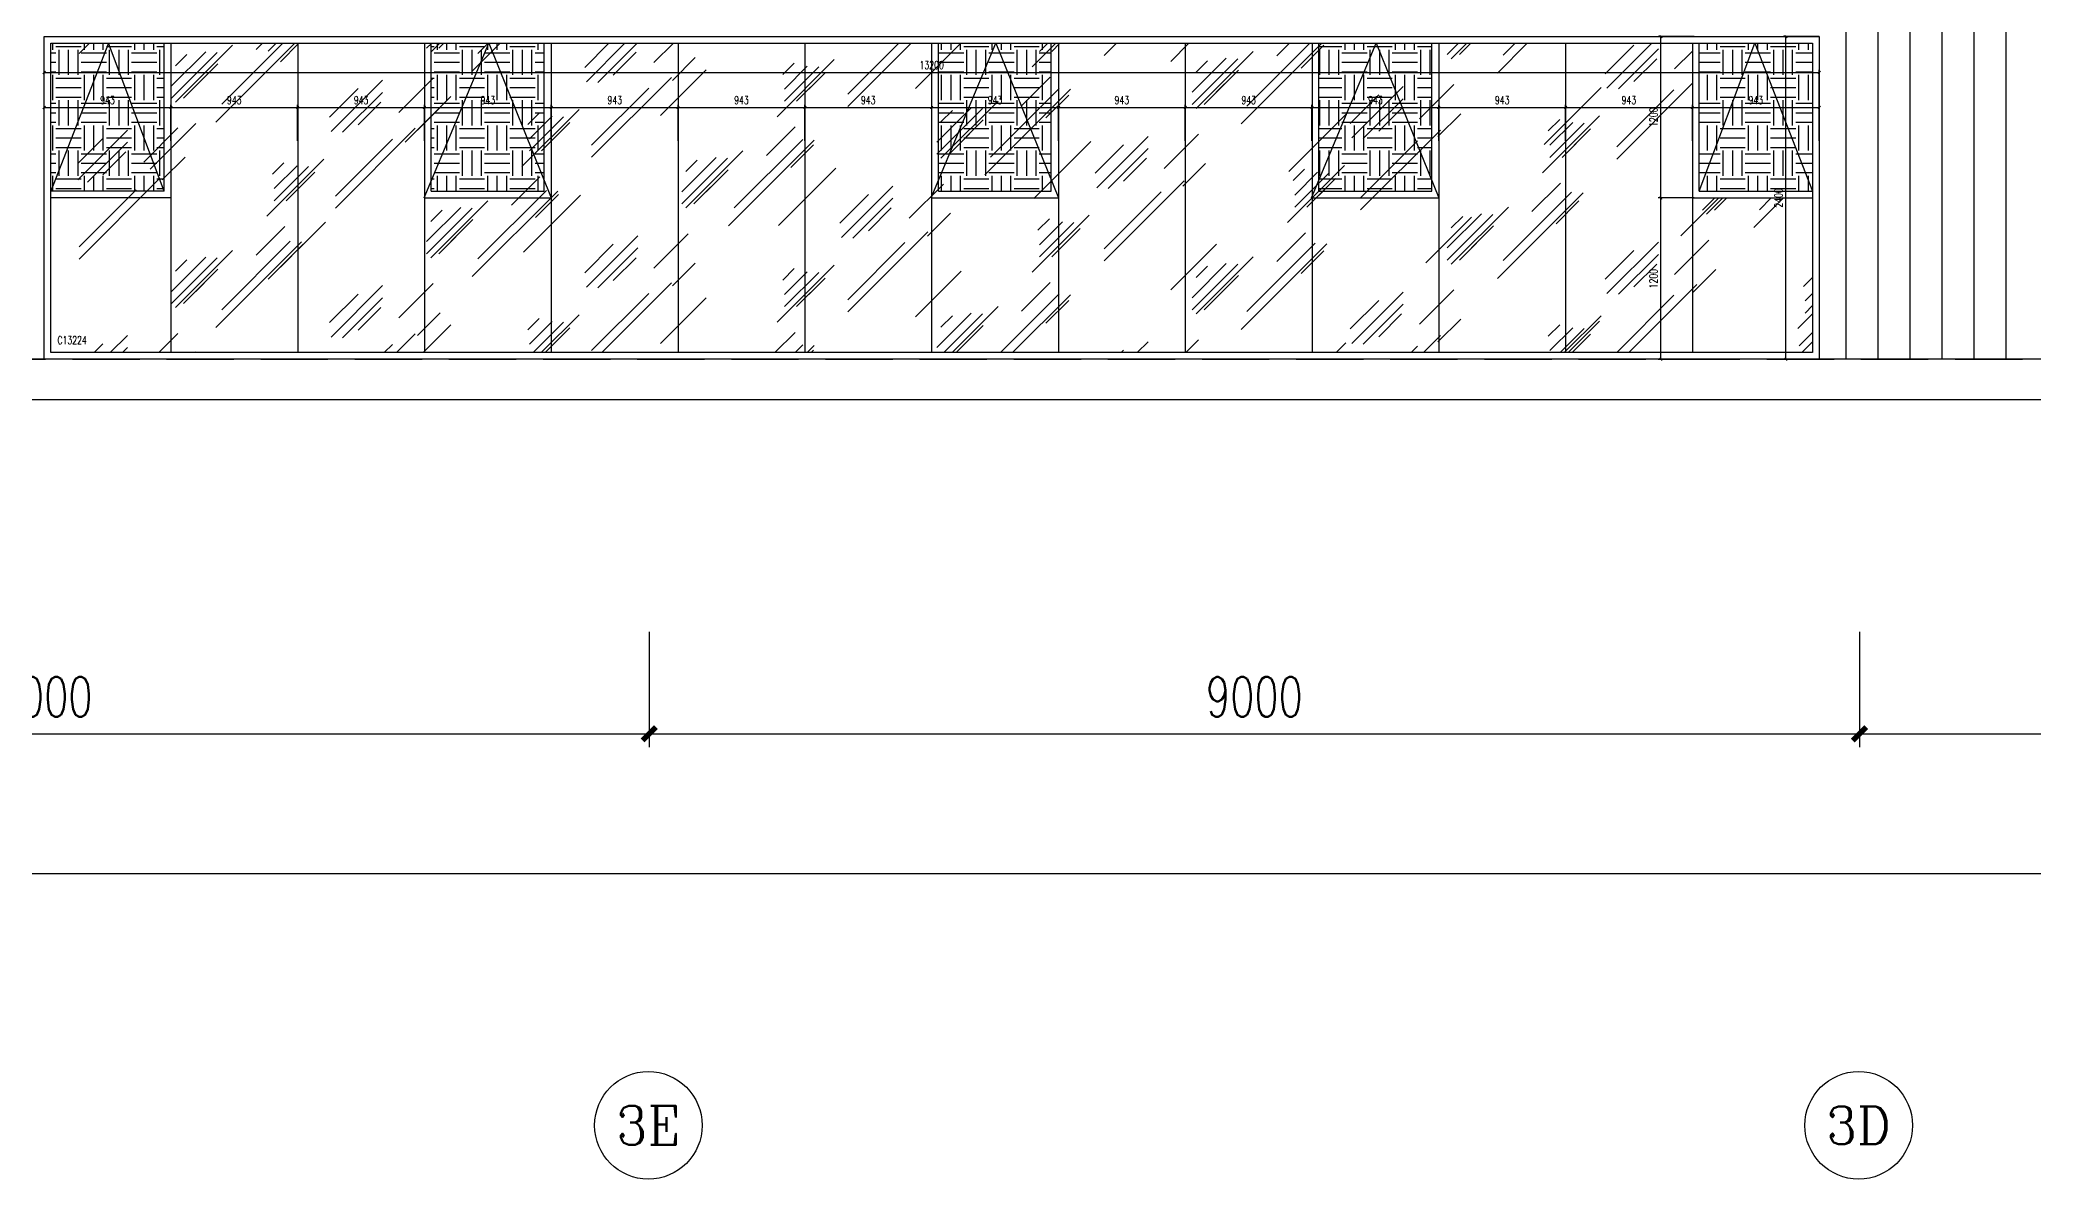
# Model space of a CAD drawing. Extents: x -2377130 to 293730, y -2 to 754590.
# Drawn here: x -101831 to -87008, y 511142 to 519612 of the extents above; entities that cross this region are included whole.
import ezdxf
from ezdxf.enums import TextEntityAlignment as Align

# ---------------------------------------------------------------- set-up
doc = ezdxf.new("R2010")
doc.units = 0
doc.header["$LTSCALE"] = 1000
doc.header["$MEASUREMENT"] = 0
doc.linetypes.add('__DASH', pattern=[0.35, 0.25, -0.1])
doc.linetypes.add('DOTE', pattern=[2.42, 2, -0.2, 0.02, -0.2])
doc.layers.get('Defpoints').update_dxf_attribs({"color": 210})
for name, color, linetype in [('A-AXIS-D', 1, 'Continuous'), ('A-AXIS-DOTE', 14, 'DOTE'), ('A-HATCH-2', 251, 'Continuous'), ('A-LIN-V', 9, 'Continuous'), ('A-WINDOW', 140, 'Continuous'), ('A-门窗表显示尺寸', 160, 'Continuous'), ('AS-WALL', 40, 'Continuous'), ('PUB_TEXT', 7, 'Continuous'), ('SPACE_HATCH', 8, 'Continuous')]:
    doc.layers.add(name, color=color, linetype=linetype)
doc.layers.add('A-WALL-HATCH', color=8, linetype='Continuous', lineweight=13)
doc.styles.add('_TCH_AXIS', font='COMPLEX', dxfattribs={"bigfont": 'GBCBIG'})
doc.styles.add('_TCH_DIM_T3', font='SIMPLEX', dxfattribs={"width": 0.705882, "bigfont": 'GBCBIG'})
doc.styles.add('A-DIM_T3', font='SIMPLEX', dxfattribs={"width": 0.705882, "bigfont": 'GBCBIG'})
doc.styles.add('A-STANDARD', font='SIMPLEX', dxfattribs={"bigfont": 'GBCBIG'})
doc.dimstyles.new('_TCH_ARCH&&100', dxfattribs={"dimtxt": 297.5, "dimasz": 100, "dimexe": 100, "dimexo": 100, "dimgap": 126.25, "dimtad": 1, "dimdec": 0, "dimzin": 0, "dimdsep": 46, "dimtxsty": '_TCH_DIM_T3', "dimblk": 'ARCHTICK', "dimcen": 0.09, "dimclrt": 7, "dimazin": 2, "dimtfac": 1, "dimtdec": 0, "dimtix": 1, "dimtmove": 2, "dimatfit": 3, "dimfxl": 0, "dimtolj": 1, "dimtzin": 0, "dimarcsym": 0})
doc.dimstyles.new('A-DIM&&20', dxfattribs={"dimtxt": 59.5, "dimasz": 20, "dimexe": 20, "dimexo": 20, "dimgap": 25.25, "dimtad": 1, "dimdec": 0, "dimzin": 0, "dimdsep": 46, "dimtxsty": 'A-DIM_T3', "dimblk": 'ARCHTICK', "dimcen": 0.09, "dimclrt": 7, "dimazin": 2, "dimtfac": 1, "dimtdec": 0, "dimtix": 1, "dimtmove": 2, "dimatfit": 3, "dimfxl": 0, "dimtolj": 1, "dimtzin": 0, "dimarcsym": 0})
pattern_1 = [(0, (-190398.66, 0), (187.5, 187.5), [187.5, -187.5]), (0, (-190398.66, 70.31), (187.5, 187.5), [187.5, -187.5]), (0, (-190398.66, 140.62), (187.5, 187.5), [187.5, -187.5]), (90, (-190375.23, 164.06), (-187.5, 187.5), [187.5, -187.5]), (90, (-190304.91, 164.06), (-187.5, 187.5), [187.5, -187.5]), (90, (-190234.6, 164.06), (-187.5, 187.5), [187.5, -187.5])]

# ---------------------------------------------------------------- blocks, each defined once
blk = doc.blocks.new('_ArchTick')
at = {"color": 0, "linetype": 'ByBlock', "const_width": 0.4}
blk.add_lwpolyline([(-0.5, -0.5), (0.5, 0.5)], dxfattribs=at)
blk = doc.blocks.new('*D1854')
at = {"layer": 'A-AXIS-D', "color": 0, "lineweight": -2}
for p, q in [((-246199, 515211), (-246199, 513313)), ((-60499, 515211), (-60499, 513313)), ((-246199, 513413), (-60499, 513413))]:
    blk.add_line(p, q, dxfattribs=at)
at = {"layer": 'Defpoints', "color": 0}
for p in [(-246199, 515311), (-60499, 515311), (-60499, 513413)]:
    blk.add_point(p, dxfattribs=at)
at = {"layer": 'A-AXIS-D', "color": 0, "lineweight": -2, "xscale": 100, "yscale": 100, "zscale": 100, "rotation": 180}
blk.add_blockref('_ArchTick', (-246199, 513413), dxfattribs=at)
at = {"layer": 'A-AXIS-D', "color": 0, "lineweight": -2, "xscale": 100, "yscale": 100, "zscale": 100}
blk.add_blockref('_ArchTick', (-60499, 513413), dxfattribs=at)
at = {"layer": 'A-AXIS-D', "color": 7, "insert": (-153349, 513688), "char_height": 297.5, "attachment_point": 5, "style": '_TCH_DIM_T3'}
blk.add_mtext('\\A1;185700', dxfattribs=at)
blk = doc.blocks.new('*D1814')
at = {"layer": 'A-AXIS-D', "color": 0, "lineweight": -2}
for p, q in [((-106299, 515211), (-106299, 514353)), ((-97299, 515211), (-97299, 514353)), ((-106299, 514453), (-97299, 514453))]:
    blk.add_line(p, q, dxfattribs=at)
at = {"layer": 'Defpoints', "color": 0}
for p in [(-106299, 515311), (-97299, 515311), (-97299, 514453)]:
    blk.add_point(p, dxfattribs=at)
at = {"layer": 'A-AXIS-D', "color": 0, "lineweight": -2, "xscale": 100, "yscale": 100, "zscale": 100, "rotation": 180}
blk.add_blockref('_ArchTick', (-106299, 514453), dxfattribs=at)
at = {"layer": 'A-AXIS-D', "color": 0, "lineweight": -2, "xscale": 100, "yscale": 100, "zscale": 100}
blk.add_blockref('_ArchTick', (-97299, 514453), dxfattribs=at)
at = {"layer": 'A-AXIS-D', "color": 7, "insert": (-101799, 514728), "char_height": 297.5, "attachment_point": 5, "style": '_TCH_DIM_T3'}
blk.add_mtext('\\A1;9000', dxfattribs=at)
blk = doc.blocks.new('*D1813')
at = {"layer": 'A-AXIS-D', "color": 0, "lineweight": -2}
for p, q in [((-97299, 515211), (-97299, 514353)), ((-88299, 515211), (-88299, 514353)), ((-97299, 514453), (-88299, 514453))]:
    blk.add_line(p, q, dxfattribs=at)
at = {"layer": 'Defpoints', "color": 0}
for p in [(-97299, 515311), (-88299, 515311), (-88299, 514453)]:
    blk.add_point(p, dxfattribs=at)
at = {"layer": 'A-AXIS-D', "color": 0, "lineweight": -2, "xscale": 100, "yscale": 100, "zscale": 100, "rotation": 180}
blk.add_blockref('_ArchTick', (-97299, 514453), dxfattribs=at)
at = {"layer": 'A-AXIS-D', "color": 0, "lineweight": -2, "xscale": 100, "yscale": 100, "zscale": 100}
blk.add_blockref('_ArchTick', (-88299, 514453), dxfattribs=at)
at = {"layer": 'A-AXIS-D', "color": 7, "insert": (-92799, 514728), "char_height": 297.5, "attachment_point": 5, "style": '_TCH_DIM_T3'}
blk.add_mtext('\\A1;9000', dxfattribs=at)
blk = doc.blocks.new('*D1812')
at = {"layer": 'A-AXIS-D', "color": 0, "lineweight": -2}
for p, q in [((-88299, 515211), (-88299, 514353)), ((-79299, 515211), (-79299, 514353)), ((-88299, 514453), (-79299, 514453))]:
    blk.add_line(p, q, dxfattribs=at)
at = {"layer": 'Defpoints', "color": 0}
for p in [(-88299, 515311), (-79299, 515311), (-79299, 514453)]:
    blk.add_point(p, dxfattribs=at)
at = {"layer": 'A-AXIS-D', "color": 0, "lineweight": -2, "xscale": 100, "yscale": 100, "zscale": 100, "rotation": 180}
blk.add_blockref('_ArchTick', (-88299, 514453), dxfattribs=at)
at = {"layer": 'A-AXIS-D', "color": 0, "lineweight": -2, "xscale": 100, "yscale": 100, "zscale": 100}
blk.add_blockref('_ArchTick', (-79299, 514453), dxfattribs=at)
at = {"layer": 'A-AXIS-D', "color": 7, "insert": (-83799, 514728), "char_height": 297.5, "attachment_point": 5, "style": '_TCH_DIM_T3'}
blk.add_mtext('\\A1;9000', dxfattribs=at)
blk = doc.blocks.new('*D1342')
at = {"layer": 'A-门窗表显示尺寸', "color": 0, "lineweight": -2}
for p, q in [((-101799, 519123), (-101799, 519390)), ((-88599, 519123), (-88599, 519390)), ((-101799, 519370), (-88599, 519370))]:
    blk.add_line(p, q, dxfattribs=at)
at = {"layer": 'Defpoints', "color": 0}
for p in [(-88599, 519370), (-101799, 519103), (-88599, 519103)]:
    blk.add_point(p, dxfattribs=at)
at = {"layer": 'A-门窗表显示尺寸', "color": 0, "lineweight": -2, "xscale": 20, "yscale": 20, "zscale": 20, "rotation": 180}
blk.add_blockref('_ArchTick', (-101799, 519370), dxfattribs=at)
at = {"layer": 'A-门窗表显示尺寸', "color": 0, "lineweight": -2, "xscale": 20, "yscale": 20, "zscale": 20}
blk.add_blockref('_ArchTick', (-88599, 519370), dxfattribs=at)
at = {"layer": 'A-门窗表显示尺寸', "color": 7, "insert": (-95199, 519425), "char_height": 59.5, "attachment_point": 5, "style": 'A-DIM_T3'}
blk.add_mtext('\\A1;13200', dxfattribs=at)
blk = doc.blocks.new('*D1343')
at = {"layer": 'A-门窗表显示尺寸', "color": 0, "lineweight": -2}
for p, q in [((-88599, 519637), (-88867, 519637)), ((-88847, 517237), (-88847, 519637)), ((-88599, 517237), (-88867, 517237))]:
    blk.add_line(p, q, dxfattribs=at)
at = {"layer": 'Defpoints', "color": 0}
for p in [(-88847, 519637), (-88579, 519637), (-88579, 517237)]:
    blk.add_point(p, dxfattribs=at)
at = {"layer": 'A-门窗表显示尺寸', "color": 0, "lineweight": -2, "xscale": 20, "yscale": 20, "zscale": 20}
for p, rotation in [((-88847, 519637), 90), ((-88847, 517237), 270)]:
    blk.add_blockref('_ArchTick', p, dxfattribs=dict(at, rotation=rotation))
at = {"layer": 'A-门窗表显示尺寸', "color": 7, "insert": (-88902, 518437), "char_height": 59.5, "attachment_point": 5, "rotation": 90, "style": 'A-DIM_T3'}
blk.add_mtext('\\A1;2400', dxfattribs=at)
blk = doc.blocks.new('*D1333')
at = {"layer": 'A-门窗表显示尺寸', "color": 0, "lineweight": -2}
for p, q in [((-89542, 518863), (-89542, 519130)), ((-89542, 519110), (-88599, 519110)), ((-88599, 518863), (-88599, 519130))]:
    blk.add_line(p, q, dxfattribs=at)
at = {"layer": 'Defpoints', "color": 0}
for p in [(-88599, 519110), (-89542, 518843), (-88599, 518843)]:
    blk.add_point(p, dxfattribs=at)
at = {"layer": 'A-门窗表显示尺寸', "color": 0, "lineweight": -2, "xscale": 20, "yscale": 20, "zscale": 20, "rotation": 180}
blk.add_blockref('_ArchTick', (-89542, 519110), dxfattribs=at)
at = {"layer": 'A-门窗表显示尺寸', "color": 0, "lineweight": -2, "xscale": 20, "yscale": 20, "zscale": 20}
blk.add_blockref('_ArchTick', (-88599, 519110), dxfattribs=at)
at = {"layer": 'A-门窗表显示尺寸', "color": 7, "insert": (-89071, 519165), "char_height": 59.5, "attachment_point": 5, "style": 'A-DIM_T3'}
blk.add_mtext('\\A1;943', dxfattribs=at)
blk = doc.blocks.new('*D1334')
at = {"layer": 'A-门窗表显示尺寸', "color": 0, "lineweight": -2}
for p, q in [((-90485, 518863), (-90485, 519130)), ((-90485, 519110), (-89542, 519110)), ((-89542, 518863), (-89542, 519130))]:
    blk.add_line(p, q, dxfattribs=at)
at = {"layer": 'Defpoints', "color": 0}
for p in [(-89542, 519110), (-90485, 518843), (-89542, 518843)]:
    blk.add_point(p, dxfattribs=at)
at = {"layer": 'A-门窗表显示尺寸', "color": 0, "lineweight": -2, "xscale": 20, "yscale": 20, "zscale": 20, "rotation": 180}
blk.add_blockref('_ArchTick', (-90485, 519110), dxfattribs=at)
at = {"layer": 'A-门窗表显示尺寸', "color": 0, "lineweight": -2, "xscale": 20, "yscale": 20, "zscale": 20}
blk.add_blockref('_ArchTick', (-89542, 519110), dxfattribs=at)
at = {"layer": 'A-门窗表显示尺寸', "color": 7, "insert": (-90014, 519165), "char_height": 59.5, "attachment_point": 5, "style": 'A-DIM_T3'}
blk.add_mtext('\\A1;943', dxfattribs=at)
blk = doc.blocks.new('*D1335')
at = {"layer": 'A-门窗表显示尺寸', "color": 0, "lineweight": -2}
for p, q in [((-91428, 518863), (-91428, 519130)), ((-91428, 519110), (-90485, 519110)), ((-90485, 518863), (-90485, 519130))]:
    blk.add_line(p, q, dxfattribs=at)
at = {"layer": 'Defpoints', "color": 0}
for p in [(-90485, 519110), (-91428, 518843), (-90485, 518843)]:
    blk.add_point(p, dxfattribs=at)
at = {"layer": 'A-门窗表显示尺寸', "color": 0, "lineweight": -2, "xscale": 20, "yscale": 20, "zscale": 20, "rotation": 180}
blk.add_blockref('_ArchTick', (-91428, 519110), dxfattribs=at)
at = {"layer": 'A-门窗表显示尺寸', "color": 0, "lineweight": -2, "xscale": 20, "yscale": 20, "zscale": 20}
blk.add_blockref('_ArchTick', (-90485, 519110), dxfattribs=at)
at = {"layer": 'A-门窗表显示尺寸', "color": 7, "insert": (-90956, 519165), "char_height": 59.5, "attachment_point": 5, "style": 'A-DIM_T3'}
blk.add_mtext('\\A1;943', dxfattribs=at)
blk = doc.blocks.new('*D1336')
at = {"layer": 'A-门窗表显示尺寸', "color": 0, "lineweight": -2}
for p, q in [((-92371, 518863), (-92371, 519130)), ((-92371, 519110), (-91428, 519110)), ((-91428, 518863), (-91428, 519130))]:
    blk.add_line(p, q, dxfattribs=at)
at = {"layer": 'Defpoints', "color": 0}
for p in [(-91428, 519110), (-92371, 518843), (-91428, 518843)]:
    blk.add_point(p, dxfattribs=at)
at = {"layer": 'A-门窗表显示尺寸', "color": 0, "lineweight": -2, "xscale": 20, "yscale": 20, "zscale": 20, "rotation": 180}
blk.add_blockref('_ArchTick', (-92371, 519110), dxfattribs=at)
at = {"layer": 'A-门窗表显示尺寸', "color": 0, "lineweight": -2, "xscale": 20, "yscale": 20, "zscale": 20}
blk.add_blockref('_ArchTick', (-91428, 519110), dxfattribs=at)
at = {"layer": 'A-门窗表显示尺寸', "color": 7, "insert": (-91899, 519165), "char_height": 59.5, "attachment_point": 5, "style": 'A-DIM_T3'}
blk.add_mtext('\\A1;943', dxfattribs=at)
blk = doc.blocks.new('*D1337')
at = {"layer": 'A-门窗表显示尺寸', "color": 0, "lineweight": -2}
for p, q in [((-93314, 518863), (-93314, 519130)), ((-93314, 519110), (-92371, 519110)), ((-92371, 518863), (-92371, 519130))]:
    blk.add_line(p, q, dxfattribs=at)
at = {"layer": 'Defpoints', "color": 0}
for p in [(-92371, 519110), (-93314, 518843), (-92371, 518843)]:
    blk.add_point(p, dxfattribs=at)
at = {"layer": 'A-门窗表显示尺寸', "color": 0, "lineweight": -2, "xscale": 20, "yscale": 20, "zscale": 20, "rotation": 180}
blk.add_blockref('_ArchTick', (-93314, 519110), dxfattribs=at)
at = {"layer": 'A-门窗表显示尺寸', "color": 0, "lineweight": -2, "xscale": 20, "yscale": 20, "zscale": 20}
blk.add_blockref('_ArchTick', (-92371, 519110), dxfattribs=at)
at = {"layer": 'A-门窗表显示尺寸', "color": 7, "insert": (-92842, 519165), "char_height": 59.5, "attachment_point": 5, "style": 'A-DIM_T3'}
blk.add_mtext('\\A1;943', dxfattribs=at)
blk = doc.blocks.new('*D1338')
at = {"layer": 'A-门窗表显示尺寸', "color": 0, "lineweight": -2}
for p, q in [((-94256, 518863), (-94256, 519130)), ((-94256, 519110), (-93314, 519110)), ((-93314, 518863), (-93314, 519130))]:
    blk.add_line(p, q, dxfattribs=at)
at = {"layer": 'Defpoints', "color": 0}
for p in [(-93314, 519110), (-94256, 518843), (-93314, 518843)]:
    blk.add_point(p, dxfattribs=at)
at = {"layer": 'A-门窗表显示尺寸', "color": 0, "lineweight": -2, "xscale": 20, "yscale": 20, "zscale": 20, "rotation": 180}
blk.add_blockref('_ArchTick', (-94256, 519110), dxfattribs=at)
at = {"layer": 'A-门窗表显示尺寸', "color": 0, "lineweight": -2, "xscale": 20, "yscale": 20, "zscale": 20}
blk.add_blockref('_ArchTick', (-93314, 519110), dxfattribs=at)
at = {"layer": 'A-门窗表显示尺寸', "color": 7, "insert": (-93785, 519165), "char_height": 59.5, "attachment_point": 5, "style": 'A-DIM_T3'}
blk.add_mtext('\\A1;943', dxfattribs=at)
blk = doc.blocks.new('*D1339')
at = {"layer": 'A-门窗表显示尺寸', "color": 0, "lineweight": -2}
for p, q in [((-95199, 518863), (-95199, 519130)), ((-95199, 519110), (-94256, 519110)), ((-94256, 518863), (-94256, 519130))]:
    blk.add_line(p, q, dxfattribs=at)
at = {"layer": 'Defpoints', "color": 0}
for p in [(-94256, 519110), (-95199, 518843), (-94256, 518843)]:
    blk.add_point(p, dxfattribs=at)
at = {"layer": 'A-门窗表显示尺寸', "color": 0, "lineweight": -2, "xscale": 20, "yscale": 20, "zscale": 20, "rotation": 180}
blk.add_blockref('_ArchTick', (-95199, 519110), dxfattribs=at)
at = {"layer": 'A-门窗表显示尺寸', "color": 0, "lineweight": -2, "xscale": 20, "yscale": 20, "zscale": 20}
blk.add_blockref('_ArchTick', (-94256, 519110), dxfattribs=at)
at = {"layer": 'A-门窗表显示尺寸', "color": 7, "insert": (-94728, 519165), "char_height": 59.5, "attachment_point": 5, "style": 'A-DIM_T3'}
blk.add_mtext('\\A1;943', dxfattribs=at)
blk = doc.blocks.new('*D1340')
at = {"layer": 'A-门窗表显示尺寸', "color": 0, "lineweight": -2}
for p, q in [((-96142, 518863), (-96142, 519130)), ((-96142, 519110), (-95199, 519110)), ((-95199, 518863), (-95199, 519130))]:
    blk.add_line(p, q, dxfattribs=at)
at = {"layer": 'Defpoints', "color": 0}
for p in [(-95199, 519110), (-96142, 518843), (-95199, 518843)]:
    blk.add_point(p, dxfattribs=at)
at = {"layer": 'A-门窗表显示尺寸', "color": 0, "lineweight": -2, "xscale": 20, "yscale": 20, "zscale": 20, "rotation": 180}
blk.add_blockref('_ArchTick', (-96142, 519110), dxfattribs=at)
at = {"layer": 'A-门窗表显示尺寸', "color": 0, "lineweight": -2, "xscale": 20, "yscale": 20, "zscale": 20}
blk.add_blockref('_ArchTick', (-95199, 519110), dxfattribs=at)
at = {"layer": 'A-门窗表显示尺寸', "color": 7, "insert": (-95671, 519165), "char_height": 59.5, "attachment_point": 5, "style": 'A-DIM_T3'}
blk.add_mtext('\\A1;943', dxfattribs=at)
blk = doc.blocks.new('*D1341')
at = {"layer": 'A-门窗表显示尺寸', "color": 0, "lineweight": -2}
for p, q in [((-97085, 518863), (-97085, 519130)), ((-97085, 519110), (-96142, 519110)), ((-96142, 518863), (-96142, 519130))]:
    blk.add_line(p, q, dxfattribs=at)
at = {"layer": 'Defpoints', "color": 0}
for p in [(-96142, 519110), (-97085, 518843), (-96142, 518843)]:
    blk.add_point(p, dxfattribs=at)
at = {"layer": 'A-门窗表显示尺寸', "color": 0, "lineweight": -2, "xscale": 20, "yscale": 20, "zscale": 20, "rotation": 180}
blk.add_blockref('_ArchTick', (-97085, 519110), dxfattribs=at)
at = {"layer": 'A-门窗表显示尺寸', "color": 0, "lineweight": -2, "xscale": 20, "yscale": 20, "zscale": 20}
blk.add_blockref('_ArchTick', (-96142, 519110), dxfattribs=at)
at = {"layer": 'A-门窗表显示尺寸', "color": 7, "insert": (-96614, 519165), "char_height": 59.5, "attachment_point": 5, "style": 'A-DIM_T3'}
blk.add_mtext('\\A1;943', dxfattribs=at)
blk = doc.blocks.new('*D1326')
at = {"layer": 'A-门窗表显示尺寸', "color": 0, "lineweight": -2}
for p, q in [((-98028, 518863), (-98028, 519130)), ((-98028, 519110), (-97085, 519110)), ((-97085, 518863), (-97085, 519130))]:
    blk.add_line(p, q, dxfattribs=at)
at = {"layer": 'Defpoints', "color": 0}
for p in [(-97085, 519110), (-98028, 518843), (-97085, 518843)]:
    blk.add_point(p, dxfattribs=at)
at = {"layer": 'A-门窗表显示尺寸', "color": 0, "lineweight": -2, "xscale": 20, "yscale": 20, "zscale": 20, "rotation": 180}
blk.add_blockref('_ArchTick', (-98028, 519110), dxfattribs=at)
at = {"layer": 'A-门窗表显示尺寸', "color": 0, "lineweight": -2, "xscale": 20, "yscale": 20, "zscale": 20}
blk.add_blockref('_ArchTick', (-97085, 519110), dxfattribs=at)
at = {"layer": 'A-门窗表显示尺寸', "color": 7, "insert": (-97556, 519165), "char_height": 59.5, "attachment_point": 5, "style": 'A-DIM_T3'}
blk.add_mtext('\\A1;943', dxfattribs=at)
blk = doc.blocks.new('*D1327')
at = {"layer": 'A-门窗表显示尺寸', "color": 0, "lineweight": -2}
for p, q in [((-98971, 518863), (-98971, 519130)), ((-98971, 519110), (-98028, 519110)), ((-98028, 518863), (-98028, 519130))]:
    blk.add_line(p, q, dxfattribs=at)
at = {"layer": 'Defpoints', "color": 0}
for p in [(-98028, 519110), (-98971, 518843), (-98028, 518843)]:
    blk.add_point(p, dxfattribs=at)
at = {"layer": 'A-门窗表显示尺寸', "color": 0, "lineweight": -2, "xscale": 20, "yscale": 20, "zscale": 20, "rotation": 180}
blk.add_blockref('_ArchTick', (-98971, 519110), dxfattribs=at)
at = {"layer": 'A-门窗表显示尺寸', "color": 0, "lineweight": -2, "xscale": 20, "yscale": 20, "zscale": 20}
blk.add_blockref('_ArchTick', (-98028, 519110), dxfattribs=at)
at = {"layer": 'A-门窗表显示尺寸', "color": 7, "insert": (-98499, 519165), "char_height": 59.5, "attachment_point": 5, "style": 'A-DIM_T3'}
blk.add_mtext('\\A1;943', dxfattribs=at)
blk = doc.blocks.new('*D1328')
at = {"layer": 'A-门窗表显示尺寸', "color": 0, "lineweight": -2}
for p, q in [((-99914, 518863), (-99914, 519130)), ((-99914, 519110), (-98971, 519110)), ((-98971, 518863), (-98971, 519130))]:
    blk.add_line(p, q, dxfattribs=at)
at = {"layer": 'Defpoints', "color": 0}
for p in [(-98971, 519110), (-99914, 518843), (-98971, 518843)]:
    blk.add_point(p, dxfattribs=at)
at = {"layer": 'A-门窗表显示尺寸', "color": 0, "lineweight": -2, "xscale": 20, "yscale": 20, "zscale": 20, "rotation": 180}
blk.add_blockref('_ArchTick', (-99914, 519110), dxfattribs=at)
at = {"layer": 'A-门窗表显示尺寸', "color": 0, "lineweight": -2, "xscale": 20, "yscale": 20, "zscale": 20}
blk.add_blockref('_ArchTick', (-98971, 519110), dxfattribs=at)
at = {"layer": 'A-门窗表显示尺寸', "color": 7, "insert": (-99442, 519165), "char_height": 59.5, "attachment_point": 5, "style": 'A-DIM_T3'}
blk.add_mtext('\\A1;943', dxfattribs=at)
blk = doc.blocks.new('*D1329')
at = {"layer": 'A-门窗表显示尺寸', "color": 0, "lineweight": -2}
for p, q in [((-100856, 518863), (-100856, 519130)), ((-100856, 519110), (-99914, 519110)), ((-99914, 518863), (-99914, 519130))]:
    blk.add_line(p, q, dxfattribs=at)
at = {"layer": 'Defpoints', "color": 0}
for p in [(-99914, 519110), (-100856, 518843), (-99914, 518843)]:
    blk.add_point(p, dxfattribs=at)
at = {"layer": 'A-门窗表显示尺寸', "color": 0, "lineweight": -2, "xscale": 20, "yscale": 20, "zscale": 20, "rotation": 180}
blk.add_blockref('_ArchTick', (-100856, 519110), dxfattribs=at)
at = {"layer": 'A-门窗表显示尺寸', "color": 0, "lineweight": -2, "xscale": 20, "yscale": 20, "zscale": 20}
blk.add_blockref('_ArchTick', (-99914, 519110), dxfattribs=at)
at = {"layer": 'A-门窗表显示尺寸', "color": 7, "insert": (-100385, 519165), "char_height": 59.5, "attachment_point": 5, "style": 'A-DIM_T3'}
blk.add_mtext('\\A1;943', dxfattribs=at)
blk = doc.blocks.new('*D1330')
at = {"layer": 'A-门窗表显示尺寸', "color": 0, "lineweight": -2}
for p, q in [((-101799, 518863), (-101799, 519130)), ((-101799, 519110), (-100856, 519110)), ((-100856, 518863), (-100856, 519130))]:
    blk.add_line(p, q, dxfattribs=at)
at = {"layer": 'Defpoints', "color": 0}
for p in [(-100856, 519110), (-101799, 518843), (-100856, 518843)]:
    blk.add_point(p, dxfattribs=at)
at = {"layer": 'A-门窗表显示尺寸', "color": 0, "lineweight": -2, "xscale": 20, "yscale": 20, "zscale": 20, "rotation": 180}
blk.add_blockref('_ArchTick', (-101799, 519110), dxfattribs=at)
at = {"layer": 'A-门窗表显示尺寸', "color": 0, "lineweight": -2, "xscale": 20, "yscale": 20, "zscale": 20}
blk.add_blockref('_ArchTick', (-100856, 519110), dxfattribs=at)
at = {"layer": 'A-门窗表显示尺寸', "color": 7, "insert": (-101328, 519165), "char_height": 59.5, "attachment_point": 5, "style": 'A-DIM_T3'}
blk.add_mtext('\\A1;943', dxfattribs=at)
blk = doc.blocks.new('*D1331')
at = {"layer": 'A-门窗表显示尺寸', "color": 0, "lineweight": -2}
for p, q in [((-89529, 518437), (-89797, 518437)), ((-89777, 517237), (-89777, 518437)), ((-89529, 517237), (-89797, 517237))]:
    blk.add_line(p, q, dxfattribs=at)
at = {"layer": 'Defpoints', "color": 0}
for p in [(-89777, 518437), (-89509, 518437), (-89509, 517237)]:
    blk.add_point(p, dxfattribs=at)
at = {"layer": 'A-门窗表显示尺寸', "color": 0, "lineweight": -2, "xscale": 20, "yscale": 20, "zscale": 20}
for p, rotation in [((-89777, 518437), 90), ((-89777, 517237), 270)]:
    blk.add_blockref('_ArchTick', p, dxfattribs=dict(at, rotation=rotation))
at = {"layer": 'A-门窗表显示尺寸', "color": 7, "insert": (-89832, 517837), "char_height": 59.5, "attachment_point": 5, "rotation": 90, "style": 'A-DIM_T3'}
blk.add_mtext('\\A1;1200', dxfattribs=at)
blk = doc.blocks.new('*D1332')
at = {"layer": 'A-门窗表显示尺寸', "color": 0, "lineweight": -2}
for p, q in [((-89529, 519637), (-89797, 519637)), ((-89777, 518437), (-89777, 519637)), ((-89529, 518437), (-89797, 518437))]:
    blk.add_line(p, q, dxfattribs=at)
at = {"layer": 'Defpoints', "color": 0}
for p in [(-89777, 519637), (-89509, 519637), (-89509, 518437)]:
    blk.add_point(p, dxfattribs=at)
at = {"layer": 'A-门窗表显示尺寸', "color": 0, "lineweight": -2, "xscale": 20, "yscale": 20, "zscale": 20}
for p, rotation in [((-89777, 519637), 90), ((-89777, 518437), 270)]:
    blk.add_blockref('_ArchTick', p, dxfattribs=dict(at, rotation=rotation))
at = {"layer": 'A-门窗表显示尺寸', "color": 7, "insert": (-89832, 519037), "char_height": 59.5, "attachment_point": 5, "rotation": 90, "style": 'A-DIM_T3'}
blk.add_mtext('\\A1;1200', dxfattribs=at)

msp = doc.modelspace()

# ---------------------------------------------------------------- hatches: boundary and pattern name
at = {"layer": 'A-WALL-HATCH'}
h = msp.add_hatch(dxfattribs=at)
h.set_pattern_fill('玻璃2', color=8, scale=100, angle=180)
h.set_pattern_definition([(45, (1458812.4, 60), (0, 1527.35065), [600, -360, 600, -360, 240, -523.28157]), (45, (1458782.4, 90), (0, 1527.35065), [480, -600, 360, -360, 420, -463.28157]), (45, (1458782.4, 180), (0, 1527.35065), [360, -720, 240, -360, 540, -463.28157]), (45, (1458872.4, 90), (0, 1527.35065), [360, -720, 300, -1303.2815]), (45, (1458962.4, 180), (0, 1527.35065), [180, -900, 120, -1483.2815]), (45, (1458812.4, 330), (0, 1527.35065), [120, -900, 120, -480, 300, -763.28157]), (45, (1459352.4, 240), (0, 1527.35065), [600, -900, 720, -475.2816]), (45, (1459352.4, 150), (0, 1527.35065), [840, -600, 900, -355.2816]), (45, (1459502.4, 270), (0, -1697.0563), [600, -840, 480, -763.2816]), (45, (1459412.4, 450), (0, 1527.35065), [300, -1200, 360, -823.2816]), (45, (1459592.4, 360), (0, 1527.35065), [240, -1200, 240, -1003.2815])])
h.paths.add_polyline_path([(-88649.3, 517287.5), (-101549.3, 517287.5), (-101549.3, 519587.5), (-89542.2, 519587.5), (-89545, 518437.5), (-88649.3, 518437.5)])
at = {"layer": 'SPACE_HATCH'}
h = msp.add_hatch(dxfattribs=at)
h.set_pattern_fill('土壤', color=8, scale=50, style=0)
h.set_pattern_definition(pattern_1)
h.paths.add_polyline_path([(-101749.3, 518487.5), (-100909.3, 518487.5), (-100909.3, 519587.5), (-101749.3, 519587.5)])
h = msp.add_hatch(dxfattribs=at)
h.set_pattern_fill('土壤', color=8, scale=50, style=0)
h.set_pattern_definition(pattern_1)
h.paths.add_polyline_path([(-98080.8, 518487.5), (-98920.8, 518487.5), (-98920.8, 519587.5), (-98080.8, 519587.5)])
h = msp.add_hatch(dxfattribs=at)
h.set_pattern_fill('土壤', color=8, scale=50, style=0)
h.set_pattern_definition(pattern_1)
h.paths.add_polyline_path([(-94309.3, 518487.5), (-95149.3, 518487.5), (-95149.3, 519587.5), (-94309.3, 519587.5)])
h = msp.add_hatch(dxfattribs=at)
h.set_pattern_fill('土壤', color=8, scale=50, style=0)
h.set_pattern_definition(pattern_1)
h.paths.add_polyline_path([(-91480.8, 518487.5), (-92320.8, 518487.5), (-92320.8, 519587.5), (-91480.8, 519587.5)])
h = msp.add_hatch(dxfattribs=at)
h.set_pattern_fill('土壤', color=8, scale=50, style=0)
h.set_pattern_definition(pattern_1)
h.paths.add_polyline_path([(-88649.3, 518487.5), (-89489.3, 518487.5), (-89489.3, 519587.5), (-88649.3, 519587.5)])

# ---------------------------------------------------------------- linework, layer by layer
at = {"layer": 'A-AXIS-D', "color": 8}
for centre in [(-97305.6, 511541.7), (-88305.6, 511541.7)]:
    msp.add_circle(centre, 400, dxfattribs=at)
at = {"layer": 'A-AXIS-DOTE', "color": 8, "linetype": '__DASH', "ltscale": 2}
msp.add_line((-252788.4, 517237.5), (-54309.8, 517237.5), dxfattribs=at)
at = {"layer": 'A-HATCH-2', "color": 8, "linetype": 'Continuous'}
for p, q in [((-88398.8, 517237.5), (-88398.8, 535687.5)), ((-88160.7, 517237.5), (-88160.7, 535687.5)), ((-87922.6, 517237.5), (-87922.6, 535687.5)), ((-87684.5, 517237.5), (-87684.5, 535687.5)), ((-87446.3, 517237.5), (-87446.3, 535687.5)), ((-87208.2, 517237.5), (-87208.2, 535687.5))]:
    msp.add_line(p, q, dxfattribs=at)
at = {"layer": 'A-LIN-V', "color": 8}
msp.add_line((-60499.3, 517237.5), (-246199.3, 517237.5), dxfattribs=at)
at = {"layer": 'A-WINDOW', "color": 8}
for p, q in [((-100906.5, 518487.5), (-100906.5, 519587.5)), ((-100856.5, 519587.5), (-100856.5, 517287.5)), ((-99913.6, 519587.5), (-99913.6, 517287.5)), ((-98970.8, 519587.5), (-98970.8, 517287.5)), ((-98920.8, 518487.5), (-98920.8, 519587.5)), ((-98080.8, 518487.5), (-98080.8, 519587.5)), ((-98027.9, 519587.5), (-98027.9, 517287.5)), ((-97085, 519587.5), (-97085, 517287.5)), ((-96142.2, 519587.5), (-96142.2, 517287.5)), ((-95199.3, 519587.5), (-95199.3, 517287.5)), ((-95149.3, 518487.5), (-95149.3, 519587.5)), ((-94309.3, 518487.5), (-94309.3, 519587.5)), ((-94256.5, 519587.5), (-94256.5, 517287.5)), ((-93313.6, 519587.5), (-93313.6, 517287.5)), ((-92370.8, 519587.5), (-92370.8, 517287.5)), ((-92320.8, 518487.5), (-92320.8, 519587.5)), ((-91480.8, 518487.5), (-91480.8, 519587.5)), ((-91427.9, 519587.5), (-91427.9, 517287.5)), ((-90485, 519587.5), (-90485, 517287.5)), ((-89542.2, 519587.5), (-89542.2, 517287.5)), ((-89492.2, 518487.5), (-89492.2, 519587.5)), ((-100906.5, 518487.5), (-101749.3, 518487.5)), ((-100856.5, 518437.5), (-101749.3, 518437.5)), ((-98973.6, 518437.5), (-98027.9, 518437.5)), ((-98920.8, 518487.5), (-98080.8, 518487.5)), ((-95202.2, 518437.5), (-94256.5, 518437.5)), ((-95149.3, 518487.5), (-94309.3, 518487.5)), ((-92373.6, 518437.5), (-91427.9, 518437.5)), ((-92320.8, 518487.5), (-91480.8, 518487.5)), ((-89542.2, 518437.5), (-88649.3, 518437.5)), ((-89492.2, 518487.5), (-88649.3, 518487.5))]:
    msp.add_line(p, q, dxfattribs=at)
for points in [[(-88599.3, 517237.5), (-101799.3, 517237.5), (-101799.3, 519637.5), (-88599.3, 519637.5)], [(-88649.3, 517287.5), (-101749.3, 517287.5), (-101749.3, 519587.5), (-88649.3, 519587.5)]]:
    msp.add_lwpolyline(points, close=True, dxfattribs=at)
for points in [[(-100906.5, 518487.5), (-101320, 519587.5), (-101749.3, 518487.5)], [(-98973.6, 518437.5), (-98493, 519587.5), (-98027.9, 518437.5)], [(-95202.2, 518437.5), (-94721.5, 519587.5), (-94256.5, 518437.5)], [(-92373.6, 518437.5), (-91893, 519587.5), (-91427.9, 518437.5)], [(-89492.2, 518487.5), (-89078.7, 519587.5), (-88649.3, 518487.5)]]:
    msp.add_lwpolyline(points, dxfattribs=at)
at = {"layer": 'AS-WALL', "color": 8}
msp.add_line((-252788.4, 516937.5), (-54309.8, 516937.5), dxfattribs=at)

# ---------------------------------------------------------------- texts
at = {"layer": 'A-门窗表显示尺寸', "color": 8, "style": 'A-STANDARD', "width": 0.705882}
msp.add_text('C13224', height=59.5, dxfattribs=at).set_placement((-101699.7, 517350))
at = {"layer": 'PUB_TEXT', "color": 8, "style": '_TCH_AXIS'}
for s, height, p, p2 in [('3E', 288.12, (-97545.7, 511397.7), (-97065.5, 511397.7)), ('3D', 282.17, (-88547.5, 511400.7), (-88063.7, 511400.7))]:
    msp.add_text(s, height=height, dxfattribs=at).set_placement(p, p2, align=Align.FIT)

# ---------------------------------------------------------------- dimensions: what is measured, and where the dimension line sits
at = {"layer": 'A-AXIS-D', "color": 8}
for base, p1, p2, picture, middle in [((-60499.3, 513413.4), (-246199.3, 515311.4), (-60499.3, 515311.4), '*D1854', (-153349.3, 513688.4)), ((-97299.3, 514453.4), (-106299.3, 515311.4), (-97299.3, 515311.4), '*D1814', (-101799.3, 514728.4)), ((-88299.3, 514453.4), (-97299.3, 515311.4), (-88299.3, 515311.4), '*D1813', (-92799.3, 514728.4)), ((-79299.3, 514453.4), (-88299.3, 515311.4), (-79299.3, 515311.4), '*D1812', (-83799.3, 514728.4))]:
    dim = msp.add_linear_dim(base=base, p1=p1, p2=p2, angle=0, dimstyle='_TCH_ARCH&&100', override={"dimgap": 0}, dxfattribs=at)
    dim.commit()
    dim.dimension.update_dxf_attribs({"geometry": picture, "text_midpoint": middle, "dimtype": 161})
at = {"layer": 'A-门窗表显示尺寸', "color": 8}
for p1, p2, picture, middle in [((-89509.3, 518437.5), (-89509.3, 519637.5), '*D1332', (-89831.8, 519037.5)), ((-88579.3, 517237.5), (-88579.3, 519637.5), '*D1343', (-88901.8, 518437.5)), ((-101799.3, 519102.5), (-88599.3, 519102.5), '*D1342', (-95199.3, 519425)), ((-101799.3, 518842.5), (-100856.5, 518842.5), '*D1330', (-101327.9, 519165)), ((-100856.5, 518842.5), (-99913.6, 518842.5), '*D1329', (-100385, 519165)), ((-99913.6, 518842.5), (-98970.8, 518842.5), '*D1328', (-99442.2, 519165)), ((-98970.8, 518842.5), (-98027.9, 518842.5), '*D1327', (-98499.3, 519165)), ((-98027.9, 518842.5), (-97085, 518842.5), '*D1326', (-97556.5, 519165)), ((-97085, 518842.5), (-96142.2, 518842.5), '*D1341', (-96613.6, 519165)), ((-96142.2, 518842.5), (-95199.3, 518842.5), '*D1340', (-95670.8, 519165)), ((-95199.3, 518842.5), (-94256.5, 518842.5), '*D1339', (-94727.9, 519165)), ((-94256.5, 518842.5), (-93313.6, 518842.5), '*D1338', (-93785, 519165)), ((-93313.6, 518842.5), (-92370.8, 518842.5), '*D1337', (-92842.2, 519165)), ((-92370.8, 518842.5), (-91427.9, 518842.5), '*D1336', (-91899.3, 519165)), ((-91427.9, 518842.5), (-90485, 518842.5), '*D1335', (-90956.5, 519165)), ((-90485, 518842.5), (-89542.2, 518842.5), '*D1334', (-90013.6, 519165)), ((-89542.2, 518842.5), (-88599.3, 518842.5), '*D1333', (-89070.8, 519165)), ((-89509.3, 517237.5), (-89509.3, 518437.5), '*D1331', (-89831.8, 517837.5))]:
    dim = msp.add_aligned_dim(p1=p1, p2=p2, distance=267.5, dimstyle='A-DIM&&20', dxfattribs=at)
    dim.commit()
    dim.dimension.update_dxf_attribs({"geometry": picture, "text_midpoint": middle})

doc.saveas('drawing.dxf')
